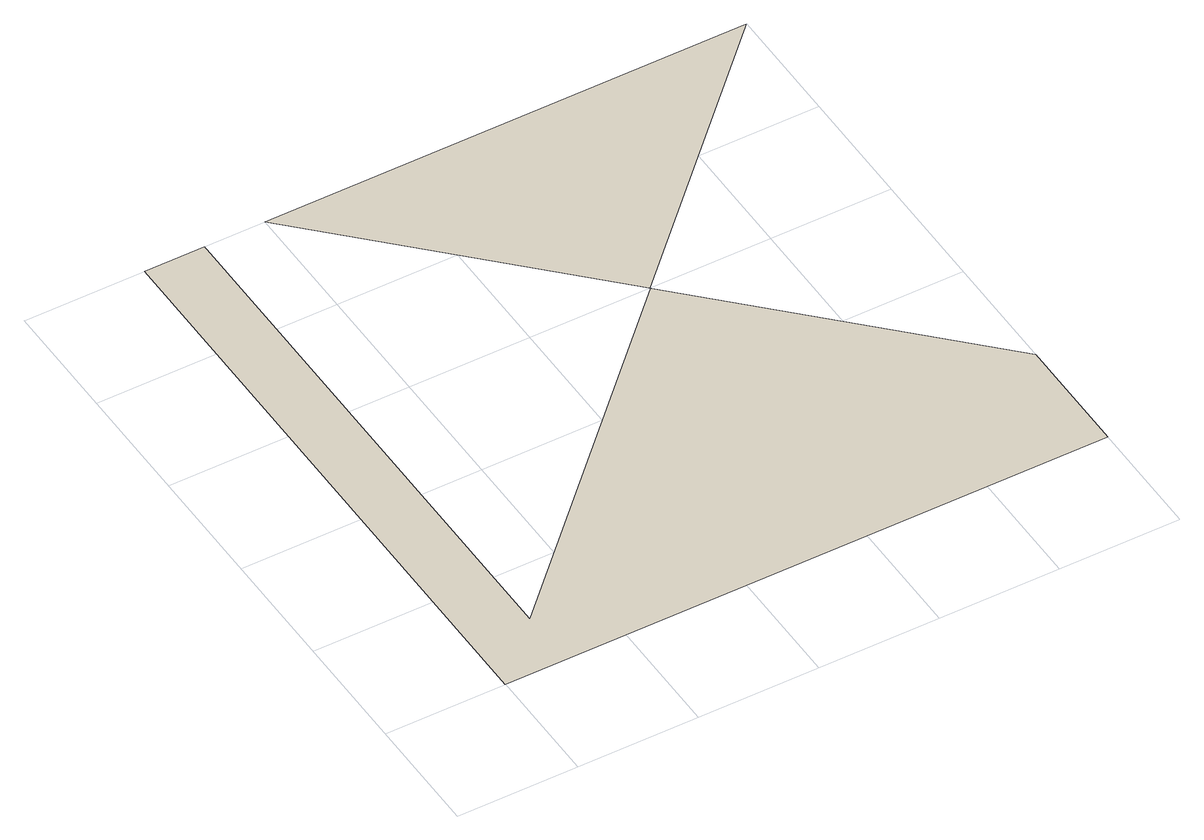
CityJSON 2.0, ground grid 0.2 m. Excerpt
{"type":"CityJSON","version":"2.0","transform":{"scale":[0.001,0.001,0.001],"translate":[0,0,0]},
"CityObjects":{
"building1":{"type":"Building","attributes":{"class":"3003","usage":"411","yearOfConstruction":"0001","measuredHeight":8.6,"storeysAboveGround":9999,"storeysBelowGround":9999,"BuildingIDAttribute.prefecture":"16","BuildingIDAttribute.city":"16211","BuildingDetailAttribute.totalFloorArea":76.2,"BuildingDetailAttribute.buildingFootprintArea":76.2,"BuildingDetailAttribute.buildingRoofEdgeArea":58.7,"BuildingDetailAttribute.buildingStructureType":"611","BuildingDetailAttribute.fireproofStructureType":"1011","BuildingDetailAttribute.landUseType":"211","BuildingDetailAttribute.detailedUsage":"4111","BuildingDetailAttribute.buildingHeight":-9999,"BuildingDetailAttribute.surveyYear":2020},"geometry":[{"type":"MultiSurface","lod":"0","boundaries":[[[0,1,2,3],[4,5,6,7]]]}]}
},
"vertices":[
[1000,0,0],[1000,1000,0],[0,1000,0],[0,0,0],[1100,1100,0],[1100,100,0],[100,1100,0],[100,100,0]
]}
